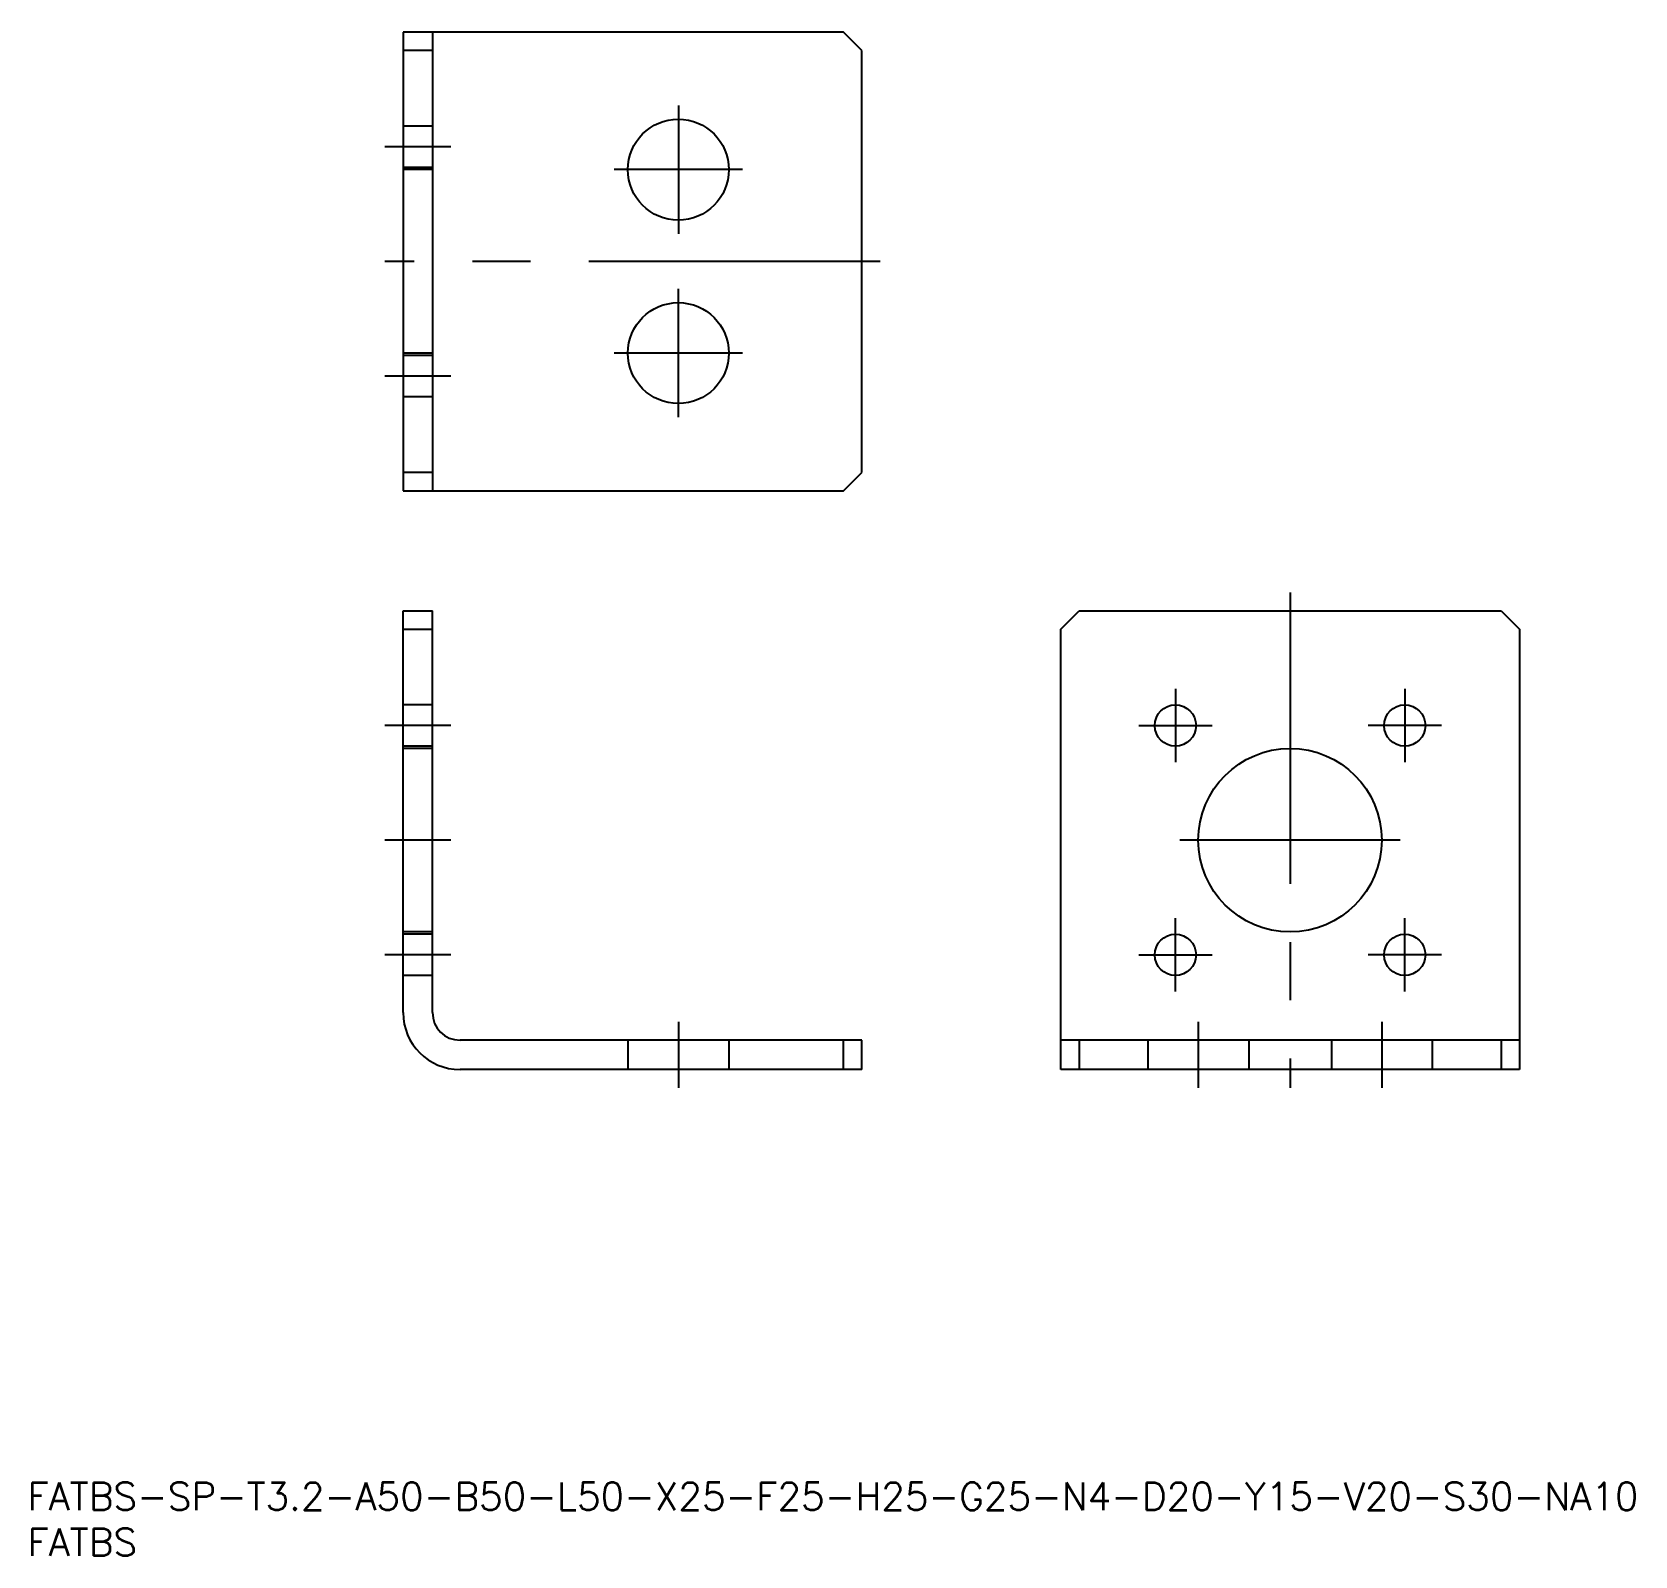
# Model space of a CAD drawing. Extents: x 1 to 175, y 0 to 166.
import ezdxf

# ---------------------------------------------------------------- set-up
doc = ezdxf.new("R2010")
doc.units = 0
doc.linetypes.add('CENTER', pattern=[50.8, 31.75, -6.35, 6.35, -6.35])
doc.linetypes.add('DASHED', pattern=[19.05, 12.7, -6.35])
doc.layers.get('0').update_dxf_attribs({"linetype": 'CONTINUOUS'})
doc.layers.add('CENTER', color=1, linetype='CENTER')
doc.styles.get("Standard").update_dxf_attribs({"font": 'txt.shx', "height": 3, "bigfont": 'bigfont.shx'})

# ---------------------------------------------------------------- blocks, each defined once
blk = doc.blocks.new('*U1')
at = {"color": 7, "linetype": 'CONTINUOUS'}
blk.add_text('FATBS-SP-T3.2-A50-B50-L50-X25-F25-H25-G25-N4-D20-Y15-V20-S30-NA10', height=3, dxfattribs=at).set_placement((0, 5))
blk = doc.blocks.new('*U2')
at = {"color": 7, "linetype": 'CONTINUOUS'}
blk.add_text('FATBS', height=3, dxfattribs=at).set_placement((0, 0))

msp = doc.modelspace()

# ---------------------------------------------------------------- linework, layer by layer
at = {"color": 7, "linetype": 'CONTINUOUS'}
for p, q in [((88.964051, 166.125138), (40.964051, 166.125138)), ((40.964051, 166.125138), (40.964051, 116.125138)), ((44.164051, 166.125138), (44.164051, 116.125138)), ((90.964051, 164.125138), (88.964051, 166.125138)), ((44.164051, 164.125138), (40.964051, 164.125138)), ((90.964051, 118.125138), (90.964051, 164.125138)), ((44.164051, 118.125138), (40.964051, 118.125138)), ((88.964051, 116.125138), (90.964051, 118.125138)), ((40.964051, 116.125138), (88.964051, 116.125138)), ((40.964051, 59.226256), (40.964051, 103.026256)), ((40.964051, 103.026256), (44.164051, 103.026256)), ((44.164051, 59.226256), (44.164051, 103.026256)), ((112.646998, 101.026256), (114.646998, 103.026256)), ((114.646998, 103.026256), (160.646998, 103.026256)), ((160.646998, 103.026256), (162.646998, 101.026256)), ((40.964051, 101.026256), (44.164051, 101.026256)), ((112.646998, 53.026256), (112.646998, 101.026256)), ((162.646998, 101.026256), (162.646998, 53.026256)), ((90.964051, 56.226256), (47.164051, 56.226256)), ((88.964051, 53.026256), (88.964051, 56.226256)), ((90.964051, 53.026256), (90.964051, 56.226256)), ((162.646998, 56.226256), (112.646998, 56.226256)), ((114.646998, 56.226256), (114.646998, 53.026256)), ((160.646998, 56.226256), (160.646998, 53.026256)), ((90.964051, 53.026256), (47.164051, 53.026256)), ((162.646998, 53.026256), (112.646998, 53.026256))]:
    msp.add_line(p, q, dxfattribs=at)
at = {"color": 3, "linetype": 'DASHED'}
for p, q in [((44.164051, 155.875138), (40.964051, 155.875138)), ((44.164051, 151.375138), (40.964051, 151.375138)), ((44.164051, 151.125138), (40.964051, 151.125138)), ((44.164051, 131.125138), (40.964051, 131.125138)), ((44.164051, 130.875138), (40.964051, 130.875138)), ((44.164051, 126.375138), (40.964051, 126.375138)), ((44.164051, 92.776256), (40.964051, 92.776256)), ((44.164051, 88.276256), (40.964051, 88.276256)), ((44.164051, 88.026256), (40.964051, 88.026256)), ((44.164051, 68.026256), (40.964051, 68.026256)), ((44.164051, 67.776256), (40.964051, 67.776256)), ((44.164051, 63.276256), (40.964051, 63.276256)), ((65.464051, 56.226256), (65.464051, 53.026256)), ((76.464051, 56.226256), (76.464051, 53.026256)), ((122.146998, 56.226256), (122.146998, 53.026256)), ((133.146998, 56.226256), (133.146998, 53.026256)), ((142.146998, 56.226256), (142.146998, 53.026256)), ((153.146998, 56.226256), (153.146998, 53.026256))]:
    msp.add_line(p, q, dxfattribs=at)
at = {"color": 7, "linetype": 'CONTINUOUS'}
for centre, radius in [((70.964051, 151.125138), 5.5), ((70.964051, 131.125138), 5.5), ((125.146998, 90.526256), 2.25), ((150.146998, 90.526256), 2.25), ((137.646998, 78.026256), 10), ((125.146998, 65.526256), 2.25), ((150.146998, 65.526256), 2.25)]:
    msp.add_circle(centre, radius, dxfattribs=at)
for radius in [6.2, 3]:
    msp.add_arc((47.164051, 59.226256), radius, 180, 270, dxfattribs=at)
at = {"layer": 'CENTER', "color": 1, "linetype": 'CENTER'}
for p, q in [((70.964051, 158.125138), (70.964051, 144.125138)), ((46.164051, 153.625138), (38.964051, 153.625138)), ((77.964051, 151.125138), (63.964051, 151.125138)), ((92.964051, 141.125138), (38.964051, 141.125138)), ((70.964051, 124.125138), (70.964051, 138.125138)), ((77.964051, 131.125138), (63.964051, 131.125138)), ((46.164051, 128.625138), (38.964051, 128.625138)), ((137.646998, 105.026256), (137.646998, 51.026256)), ((125.146998, 94.526256), (125.146998, 86.526256)), ((150.146998, 94.526256), (150.146998, 86.526256)), ((46.164051, 90.526256), (38.964051, 90.526256)), ((121.146998, 90.526256), (129.146998, 90.526256)), ((154.146998, 90.526256), (146.146998, 90.526256)), ((46.164051, 78.026256), (38.964051, 78.026256)), ((149.646998, 78.026256), (125.646998, 78.026256)), ((125.146998, 61.526256), (125.146998, 69.526256)), ((150.146998, 61.526256), (150.146998, 69.526256)), ((46.164051, 65.526256), (38.964051, 65.526256)), ((121.146998, 65.526256), (129.146998, 65.526256)), ((154.146998, 65.526256), (146.146998, 65.526256)), ((70.964051, 58.226256), (70.964051, 51.026256)), ((127.646998, 58.226256), (127.646998, 51.026256)), ((147.646998, 58.226256), (147.646998, 51.026256))]:
    msp.add_line(p, q, dxfattribs=at)

# ---------------------------------------------------------------- block references
at = {"color": 7, "linetype": 'CONTINUOUS'}
for name in ['*U1', '*U2']:
    msp.add_blockref(name, (0, 0), dxfattribs=at)

doc.saveas('drawing.dxf')
